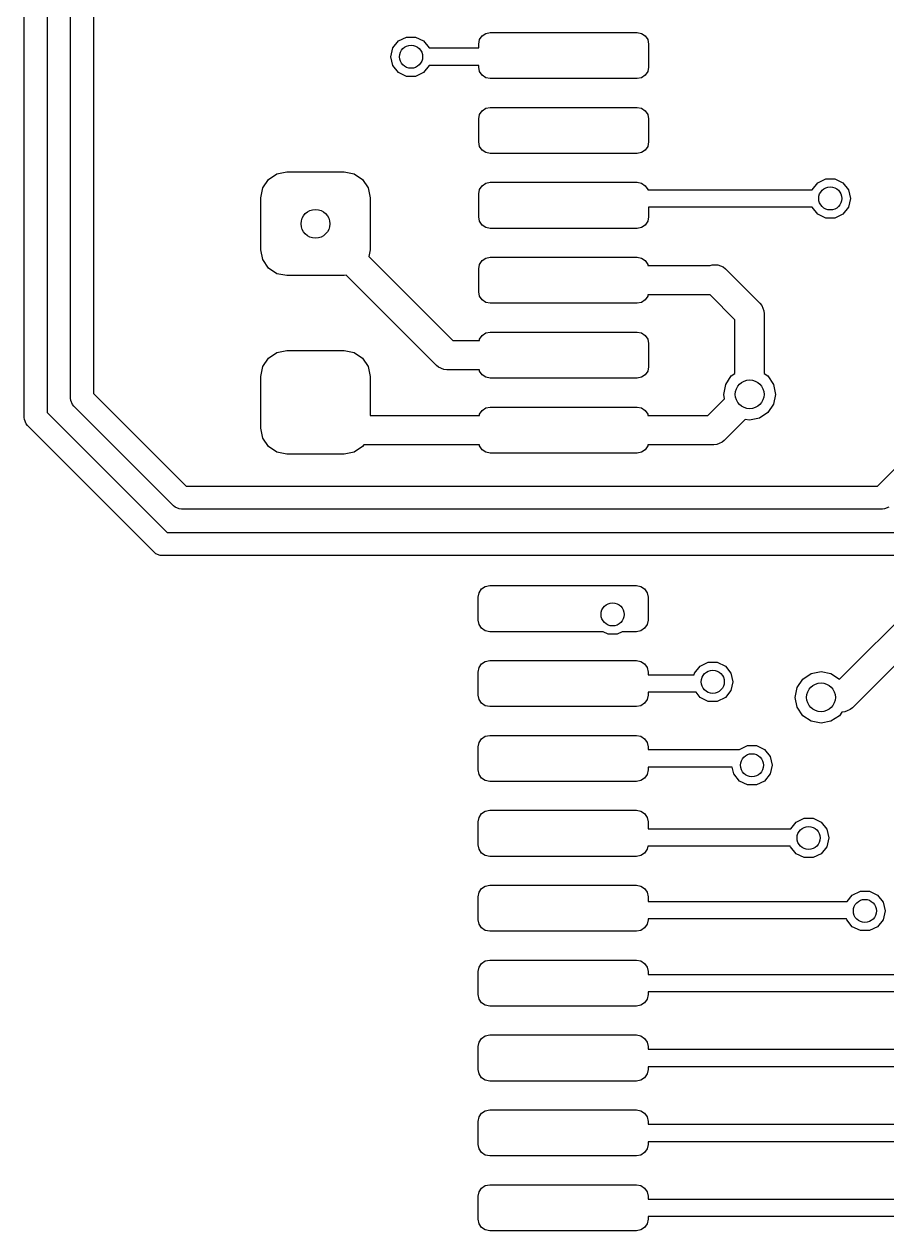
# Model space of a CAD drawing. Extents: x 0.05 to 3.89, y 0.04 to 4.21.
# Drawn here: x 1.563 to 1.8579, y 2.1157 to 2.5281 of the extents above; entities that cross this region are included whole.
import ezdxf

# ---------------------------------------------------------------- set-up
doc = ezdxf.new("R2010")
doc.units = 0
doc.header["$MEASUREMENT"] = 0
doc.layers.add('BLACK', color=7, linetype='CONTINUOUS')

msp = doc.modelspace()

# ---------------------------------------------------------------- linework, layer by layer
at = {"layer": 'BLACK', "linetype": 'CONTINUOUS'}
for p, q in [((1.58674, 2.65577), (1.58674, 2.40191)), ((1.57887, 2.40028), (1.57887, 2.65414)), ((1.56299, 2.3937), (1.56299, 2.64757)), ((1.57087, 2.6492), (1.57087, 2.39533)), ((1.69098, 2.52232), (1.69374, 2.52365)), ((1.69374, 2.52365), (1.69681, 2.52365)), ((1.69681, 2.52365), (1.69957, 2.52232)), ((1.71871, 2.52277), (1.71956, 2.52404)), ((1.71956, 2.52404), (1.72084, 2.5249)), ((1.72084, 2.5249), (1.72234, 2.5252)), ((1.72234, 2.5252), (1.77254, 2.5252)), ((1.77254, 2.5252), (1.77405, 2.5249)), ((1.77405, 2.5249), (1.77532, 2.52404)), ((1.77532, 2.52404), (1.77618, 2.52277)), ((1.68839, 2.51693), (1.68907, 2.51992)), ((1.68907, 2.51992), (1.69098, 2.52232)), ((1.69957, 2.52232), (1.70147, 2.51993)), ((1.70147, 2.51993), (1.71841, 2.51993)), ((1.71841, 2.52126), (1.71871, 2.52277)), ((1.71841, 2.51993), (1.71841, 2.52126)), ((1.77618, 2.52277), (1.77648, 2.52126)), ((1.77648, 2.52126), (1.77648, 2.51339)), ((1.68907, 2.51394), (1.68839, 2.51693)), ((1.69098, 2.51154), (1.68907, 2.51394)), ((1.69374, 2.51021), (1.69098, 2.51154)), ((1.69957, 2.51154), (1.69681, 2.51021)), ((1.70147, 2.51393), (1.69957, 2.51154)), ((1.71841, 2.51393), (1.70147, 2.51393)), ((1.71841, 2.51339), (1.71841, 2.51393)), ((1.71871, 2.51188), (1.71841, 2.51339)), ((1.71956, 2.5106), (1.71871, 2.51188)), ((1.77618, 2.51188), (1.77532, 2.5106)), ((1.77648, 2.51339), (1.77618, 2.51188)), ((1.69681, 2.51021), (1.69374, 2.51021)), ((1.72084, 2.50975), (1.71956, 2.5106)), ((1.72234, 2.50945), (1.72084, 2.50975)), ((1.77254, 2.50945), (1.72234, 2.50945)), ((1.77405, 2.50975), (1.77254, 2.50945)), ((1.77532, 2.5106), (1.77405, 2.50975)), ((1.71956, 2.49845), (1.72084, 2.49931)), ((1.72084, 2.49931), (1.72234, 2.49961)), ((1.72234, 2.49961), (1.77254, 2.49961)), ((1.77254, 2.49961), (1.77405, 2.49931)), ((1.77405, 2.49931), (1.77532, 2.49845)), ((1.71841, 2.49567), (1.71871, 2.49718)), ((1.71841, 2.4878), (1.71841, 2.49567)), ((1.71871, 2.49718), (1.71956, 2.49845)), ((1.77532, 2.49845), (1.77618, 2.49718)), ((1.77618, 2.49718), (1.77648, 2.49567)), ((1.77648, 2.49567), (1.77648, 2.4878)), ((1.71871, 2.48629), (1.71841, 2.4878)), ((1.71956, 2.48501), (1.71871, 2.48629)), ((1.77618, 2.48629), (1.77532, 2.48501)), ((1.77648, 2.4878), (1.77618, 2.48629)), ((1.72084, 2.48416), (1.71956, 2.48501)), ((1.72234, 2.48386), (1.72084, 2.48416)), ((1.77254, 2.48386), (1.72234, 2.48386)), ((1.77405, 2.48416), (1.77254, 2.48386)), ((1.77532, 2.48501), (1.77405, 2.48416)), ((1.64457, 2.47209), (1.64649, 2.47496)), ((1.64649, 2.47496), (1.64937, 2.47688)), ((1.64937, 2.47688), (1.65276, 2.47756)), ((1.65276, 2.47756), (1.67244, 2.47756)), ((1.67244, 2.47756), (1.67583, 2.47688)), ((1.67583, 2.47688), (1.6787, 2.47496)), ((1.6787, 2.47496), (1.68062, 2.47209)), ((1.72084, 2.47372), (1.72234, 2.47402)), ((1.72234, 2.47402), (1.77254, 2.47402)), ((1.77254, 2.47402), (1.77405, 2.47372)), ((1.83238, 2.4715), (1.83429, 2.47389)), ((1.83429, 2.47389), (1.83705, 2.47522)), ((1.83705, 2.47522), (1.84012, 2.47522)), ((1.84012, 2.47522), (1.84288, 2.47389)), ((1.84288, 2.47389), (1.84479, 2.47149)), ((1.6439, 2.4687), (1.64457, 2.47209)), ((1.68062, 2.47209), (1.6813, 2.4687)), ((1.71841, 2.47008), (1.71871, 2.47159)), ((1.71841, 2.4622), (1.71841, 2.47008)), ((1.71871, 2.47159), (1.71956, 2.47286)), ((1.71956, 2.47286), (1.72084, 2.47372)), ((1.77405, 2.47372), (1.77532, 2.47286)), ((1.77532, 2.47286), (1.77618, 2.47159)), ((1.77618, 2.47159), (1.77619, 2.4715)), ((1.77619, 2.4715), (1.83238, 2.4715)), ((1.84479, 2.47149), (1.84547, 2.4685)), ((1.6439, 2.45098), (1.6439, 2.4687)), ((1.6813, 2.4687), (1.6813, 2.45098)), ((1.84547, 2.4685), (1.84479, 2.46551)), ((1.71871, 2.4607), (1.71841, 2.4622)), ((1.77648, 2.4622), (1.77618, 2.4607)), ((1.83238, 2.4655), (1.77648, 2.4655)), ((1.77648, 2.4655), (1.77648, 2.4622)), ((1.83429, 2.46312), (1.83238, 2.4655)), ((1.83705, 2.46179), (1.83429, 2.46312)), ((1.84012, 2.46179), (1.83705, 2.46179)), ((1.84288, 2.46312), (1.84012, 2.46179)), ((1.84479, 2.46551), (1.84288, 2.46312)), ((1.71956, 2.45942), (1.71871, 2.4607)), ((1.72084, 2.45857), (1.71956, 2.45942)), ((1.72234, 2.45827), (1.72084, 2.45857)), ((1.77254, 2.45827), (1.72234, 2.45827)), ((1.77405, 2.45857), (1.77254, 2.45827)), ((1.77532, 2.45942), (1.77405, 2.45857)), ((1.77618, 2.4607), (1.77532, 2.45942)), ((1.64457, 2.44759), (1.6439, 2.45098)), ((1.6813, 2.45098), (1.68084, 2.44867)), ((1.64649, 2.44472), (1.64457, 2.44759)), ((1.68084, 2.44867), (1.70955, 2.41996)), ((1.71841, 2.44449), (1.71871, 2.44599)), ((1.71871, 2.44599), (1.71956, 2.44727)), ((1.71956, 2.44727), (1.72084, 2.44813)), ((1.72084, 2.44813), (1.72234, 2.44843)), ((1.72234, 2.44843), (1.77254, 2.44843)), ((1.77254, 2.44843), (1.77405, 2.44813)), ((1.77405, 2.44813), (1.77532, 2.44727)), ((1.77532, 2.44727), (1.77618, 2.44599)), ((1.77618, 2.44599), (1.77626, 2.44555)), ((1.77626, 2.44555), (1.79752, 2.44555)), ((1.79752, 2.44555), (1.79824, 2.44585)), ((1.79824, 2.44585), (1.80019, 2.44585)), ((1.80019, 2.44585), (1.80199, 2.4451)), ((1.80199, 2.4451), (1.80275, 2.44448)), ((1.64937, 2.4428), (1.64649, 2.44472)), ((1.65276, 2.44213), (1.64937, 2.4428)), ((1.67244, 2.44213), (1.65276, 2.44213)), ((1.67311, 2.44226), (1.67244, 2.44213)), ((1.70394, 2.41143), (1.67311, 2.44226)), ((1.71841, 2.43661), (1.71841, 2.44449)), ((1.80275, 2.44448), (1.81456, 2.43267)), ((1.71871, 2.43511), (1.71841, 2.43661)), ((1.71956, 2.43383), (1.71871, 2.43511)), ((1.72084, 2.43298), (1.71956, 2.43383)), ((1.72234, 2.43268), (1.72084, 2.43298)), ((1.77254, 2.43268), (1.72234, 2.43268)), ((1.77405, 2.43298), (1.77254, 2.43268)), ((1.77532, 2.43383), (1.77405, 2.43298)), ((1.77618, 2.43511), (1.77532, 2.43383)), ((1.77626, 2.43555), (1.77618, 2.43511)), ((1.79754, 2.43555), (1.77626, 2.43555)), ((1.80602, 2.42706), (1.79754, 2.43555)), ((1.81456, 2.43267), (1.81518, 2.43191)), ((1.81518, 2.43191), (1.81518, 2.43191)), ((1.81518, 2.43191), (1.81553, 2.43107)), ((1.81553, 2.43107), (1.81592, 2.43012)), ((1.81592, 2.43012), (1.81593, 2.43011)), ((1.81593, 2.43011), (1.81602, 2.42913)), ((1.81602, 2.42913), (1.81602, 2.40868)), ((1.80602, 2.40868), (1.80602, 2.42706)), ((1.71862, 2.41996), (1.71871, 2.4204)), ((1.71871, 2.4204), (1.71956, 2.42168)), ((1.71956, 2.42168), (1.72084, 2.42253)), ((1.72084, 2.42253), (1.72234, 2.42283)), ((1.72234, 2.42283), (1.77254, 2.42283)), ((1.77254, 2.42283), (1.77405, 2.42253)), ((1.77405, 2.42253), (1.77532, 2.42168)), ((1.77532, 2.42168), (1.77618, 2.4204)), ((1.77618, 2.4204), (1.77648, 2.4189)), ((1.85476, 2.3702), (1.9086, 2.42404)), ((1.64937, 2.41586), (1.65276, 2.41654)), ((1.65276, 2.41654), (1.67244, 2.41654)), ((1.67244, 2.41654), (1.67583, 2.41586)), ((1.70955, 2.41996), (1.71862, 2.41996)), ((1.77648, 2.4189), (1.77648, 2.41102)), ((1.64457, 2.41107), (1.64649, 2.41394)), ((1.64649, 2.41394), (1.64937, 2.41586)), ((1.67583, 2.41586), (1.6787, 2.41394)), ((1.6787, 2.41394), (1.68062, 2.41107)), ((1.6439, 2.40768), (1.64457, 2.41107)), ((1.68062, 2.41107), (1.6813, 2.40768)), ((1.7047, 2.4108), (1.70394, 2.41143)), ((1.7065, 2.41006), (1.7047, 2.4108)), ((1.7047, 2.4108), (1.7047, 2.4108)), ((1.70748, 2.40996), (1.7065, 2.41006)), ((1.71862, 2.40996), (1.70748, 2.40996)), ((1.71871, 2.40952), (1.71862, 2.40996)), ((1.71956, 2.40824), (1.71871, 2.40952)), ((1.72084, 2.40739), (1.71956, 2.40824)), ((1.77532, 2.40824), (1.77405, 2.40739)), ((1.77618, 2.40952), (1.77532, 2.40824)), ((1.77648, 2.41102), (1.77618, 2.40952)), ((1.80476, 2.40784), (1.80602, 2.40868)), ((1.81602, 2.40868), (1.81729, 2.40784)), ((1.6439, 2.38996), (1.6439, 2.40768)), ((1.6813, 2.40768), (1.6813, 2.39437)), ((1.72234, 2.40709), (1.72084, 2.40739)), ((1.77254, 2.40709), (1.72234, 2.40709)), ((1.77405, 2.40739), (1.77254, 2.40709)), ((1.80217, 2.40157), (1.80284, 2.40496)), ((1.80284, 2.40496), (1.80476, 2.40784)), ((1.81729, 2.40784), (1.81921, 2.40496)), ((1.81921, 2.40496), (1.81988, 2.40157)), ((1.57894, 2.39951), (1.57887, 2.40028)), ((1.58674, 2.40191), (1.61844, 2.3702)), ((1.79675, 2.39437), (1.80246, 2.40008)), ((1.80246, 2.40008), (1.80217, 2.40157)), ((1.81988, 2.40157), (1.81921, 2.39818)), ((1.57953, 2.39809), (1.57894, 2.39951)), ((1.58002, 2.39749), (1.57953, 2.39809)), ((1.61403, 2.36348), (1.58002, 2.39749)), ((1.71871, 2.39481), (1.71956, 2.39609)), ((1.71956, 2.39609), (1.72084, 2.39694)), ((1.72084, 2.39694), (1.72234, 2.39724)), ((1.72234, 2.39724), (1.77254, 2.39724)), ((1.77254, 2.39724), (1.77405, 2.39694)), ((1.77405, 2.39694), (1.77532, 2.39609)), ((1.77532, 2.39609), (1.77618, 2.39481)), ((1.81921, 2.39818), (1.81729, 2.39531)), ((1.56307, 2.39293), (1.56299, 2.3937)), ((1.56366, 2.39151), (1.56307, 2.39293)), ((1.56415, 2.39092), (1.56366, 2.39151)), ((1.57087, 2.39533), (1.61187, 2.35433)), ((1.6813, 2.39437), (1.71862, 2.39437)), ((1.71862, 2.39437), (1.71871, 2.39481)), ((1.77618, 2.39481), (1.77626, 2.39437)), ((1.77626, 2.39437), (1.79675, 2.39437)), ((1.80953, 2.39301), (1.80235, 2.38583)), ((1.81102, 2.39272), (1.80953, 2.39301)), ((1.81441, 2.39339), (1.81102, 2.39272)), ((1.81729, 2.39531), (1.81441, 2.39339)), ((1.60745, 2.34761), (1.56415, 2.39092)), ((1.64457, 2.38657), (1.6439, 2.38996)), ((1.64649, 2.3837), (1.64457, 2.38657)), ((1.64937, 2.38178), (1.64649, 2.3837)), ((1.6787, 2.3837), (1.67583, 2.38178)), ((1.67915, 2.38437), (1.6787, 2.3837)), ((1.71862, 2.38437), (1.67915, 2.38437)), ((1.71871, 2.38393), (1.71862, 2.38437)), ((1.71956, 2.38265), (1.71871, 2.38393)), ((1.77618, 2.38393), (1.77532, 2.38265)), ((1.77626, 2.38437), (1.77618, 2.38393)), ((1.79882, 2.38437), (1.77626, 2.38437)), ((1.79979, 2.38447), (1.79882, 2.38437)), ((1.80066, 2.38483), (1.79979, 2.38447)), ((1.79979, 2.38447), (1.79979, 2.38447)), ((1.8016, 2.38521), (1.80066, 2.38483)), ((1.80235, 2.38583), (1.8016, 2.38521)), ((1.8016, 2.38521), (1.8016, 2.38521)), ((1.65276, 2.3811), (1.64937, 2.38178)), ((1.67244, 2.3811), (1.65276, 2.3811)), ((1.67583, 2.38178), (1.67244, 2.3811)), ((1.72084, 2.3818), (1.71956, 2.38265)), ((1.72234, 2.3815), (1.72084, 2.3818)), ((1.77254, 2.3815), (1.72234, 2.3815)), ((1.77405, 2.3818), (1.77254, 2.3815)), ((1.77532, 2.38265), (1.77405, 2.3818)), ((1.84175, 2.30421), (1.91108, 2.37354)), ((1.61844, 2.3702), (1.85476, 2.3702)), ((1.61462, 2.36299), (1.61403, 2.36348)), ((1.61604, 2.36241), (1.61462, 2.36299)), ((1.91668, 2.365), (1.84618, 2.2945)), ((1.85858, 2.36299), (1.85716, 2.36241)), ((1.61681, 2.36233), (1.61604, 2.36241)), ((1.85639, 2.36233), (1.61681, 2.36233)), ((1.85716, 2.36241), (1.85639, 2.36233)), ((1.61187, 2.35433), (1.87238, 2.35433)), ((1.60805, 2.34712), (1.60745, 2.34761)), ((1.60947, 2.34653), (1.60805, 2.34712)), ((1.61024, 2.34646), (1.60947, 2.34653)), ((1.87402, 2.34646), (1.61024, 2.34646)), ((1.71821, 2.33228), (1.71851, 2.33379)), ((1.71851, 2.33379), (1.71936, 2.33507)), ((1.71936, 2.33507), (1.72064, 2.33592)), ((1.72064, 2.33592), (1.72215, 2.33622)), ((1.72215, 2.33622), (1.77234, 2.33622)), ((1.77234, 2.33622), (1.77385, 2.33592)), ((1.77385, 2.33592), (1.77513, 2.33507)), ((1.77513, 2.33507), (1.77598, 2.33379)), ((1.77598, 2.33379), (1.77628, 2.33228)), ((1.71821, 2.32441), (1.71821, 2.33228)), ((1.77628, 2.33228), (1.77628, 2.32441)), ((1.71851, 2.3229), (1.71821, 2.32441)), ((1.71936, 2.32163), (1.71851, 2.3229)), ((1.72064, 2.32077), (1.71936, 2.32163)), ((1.77513, 2.32163), (1.77385, 2.32077)), ((1.77598, 2.3229), (1.77513, 2.32163)), ((1.77628, 2.32441), (1.77598, 2.3229)), ((1.72215, 2.32047), (1.72064, 2.32077)), ((1.76095, 2.32047), (1.72215, 2.32047)), ((1.76264, 2.31966), (1.76095, 2.32047)), ((1.76571, 2.31966), (1.76264, 2.31966)), ((1.76739, 2.32047), (1.76571, 2.31966)), ((1.77234, 2.32047), (1.76739, 2.32047)), ((1.77385, 2.32077), (1.77234, 2.32047)), ((1.71851, 2.3082), (1.71936, 2.30948)), ((1.71936, 2.30948), (1.72064, 2.31033)), ((1.72064, 2.31033), (1.72215, 2.31063)), ((1.72215, 2.31063), (1.77234, 2.31063)), ((1.77234, 2.31063), (1.77385, 2.31033)), ((1.77385, 2.31033), (1.77513, 2.30948)), ((1.77513, 2.30948), (1.77598, 2.3082)), ((1.79413, 2.30873), (1.79689, 2.31006)), ((1.79689, 2.31006), (1.79996, 2.31006)), ((1.79996, 2.31006), (1.80272, 2.30873)), ((1.71821, 2.30669), (1.71851, 2.3082)), ((1.71821, 2.29882), (1.71821, 2.30669)), ((1.77598, 2.3082), (1.77628, 2.30669)), ((1.77628, 2.30669), (1.77628, 2.30576)), ((1.77628, 2.30576), (1.79209, 2.30576)), ((1.79209, 2.30576), (1.79222, 2.30634)), ((1.79222, 2.30634), (1.79413, 2.30873)), ((1.80272, 2.30873), (1.80463, 2.30634)), ((1.80463, 2.30634), (1.80531, 2.30335)), ((1.82917, 2.3043), (1.83204, 2.30622)), ((1.83204, 2.30622), (1.83543, 2.30689)), ((1.83543, 2.30689), (1.83882, 2.30622)), ((1.83882, 2.30622), (1.8417, 2.3043)), ((1.80531, 2.30335), (1.80463, 2.30036)), ((1.82657, 2.29803), (1.82725, 2.30142)), ((1.82725, 2.30142), (1.82917, 2.3043)), ((1.8417, 2.3043), (1.84175, 2.30421)), ((1.71851, 2.29731), (1.71821, 2.29882)), ((1.71936, 2.29603), (1.71851, 2.29731)), ((1.77598, 2.29731), (1.77513, 2.29603)), ((1.77628, 2.29882), (1.77598, 2.29731)), ((1.7927, 2.29976), (1.77628, 2.29976)), ((1.77628, 2.29976), (1.77628, 2.29882)), ((1.79413, 2.29796), (1.7927, 2.29976)), ((1.79689, 2.29663), (1.79413, 2.29796)), ((1.79996, 2.29663), (1.79689, 2.29663)), ((1.80272, 2.29796), (1.79996, 2.29663)), ((1.80463, 2.30036), (1.80272, 2.29796)), ((1.82725, 2.29464), (1.82657, 2.29803)), ((1.72064, 2.29518), (1.71936, 2.29603)), ((1.72215, 2.29488), (1.72064, 2.29518)), ((1.77234, 2.29488), (1.72215, 2.29488)), ((1.77385, 2.29518), (1.77234, 2.29488)), ((1.77513, 2.29603), (1.77385, 2.29518)), ((1.82917, 2.29177), (1.82725, 2.29464)), ((1.84254, 2.29303), (1.8417, 2.29177)), ((1.84264, 2.29303), (1.84254, 2.29303)), ((1.84362, 2.29313), (1.84264, 2.29303)), ((1.84437, 2.29344), (1.84362, 2.29313)), ((1.84362, 2.29313), (1.84362, 2.29313)), ((1.84542, 2.29387), (1.84437, 2.29344)), ((1.84618, 2.2945), (1.84542, 2.29387)), ((1.84542, 2.29387), (1.84542, 2.29387)), ((1.83204, 2.28985), (1.82917, 2.29177)), ((1.83543, 2.28917), (1.83204, 2.28985)), ((1.83882, 2.28985), (1.83543, 2.28917)), ((1.8417, 2.29177), (1.83882, 2.28985)), ((1.71936, 2.28389), (1.72064, 2.28474)), ((1.72064, 2.28474), (1.72215, 2.28504)), ((1.72215, 2.28504), (1.77234, 2.28504)), ((1.77234, 2.28504), (1.77385, 2.28474)), ((1.77385, 2.28474), (1.77513, 2.28389)), ((1.71821, 2.2811), (1.71851, 2.28261)), ((1.71821, 2.27323), (1.71821, 2.2811)), ((1.71851, 2.28261), (1.71936, 2.28389)), ((1.77513, 2.28389), (1.77598, 2.28261)), ((1.77598, 2.28261), (1.77628, 2.2811)), ((1.77628, 2.2811), (1.77628, 2.28017)), ((1.77628, 2.28017), (1.80747, 2.28017)), ((1.80747, 2.28017), (1.80752, 2.28023)), ((1.80752, 2.28023), (1.81028, 2.28156)), ((1.81028, 2.28156), (1.81335, 2.28156)), ((1.81335, 2.28156), (1.81611, 2.28023)), ((1.81611, 2.28023), (1.81802, 2.27783)), ((1.81802, 2.27783), (1.81871, 2.27484)), ((1.71851, 2.27172), (1.71821, 2.27323)), ((1.77628, 2.27323), (1.77598, 2.27172)), ((1.80508, 2.27417), (1.77628, 2.27417)), ((1.77628, 2.27417), (1.77628, 2.27323)), ((1.80561, 2.27185), (1.80508, 2.27417)), ((1.80752, 2.26945), (1.80561, 2.27185)), ((1.81802, 2.27185), (1.81611, 2.26945)), ((1.81871, 2.27484), (1.81802, 2.27185)), ((1.71936, 2.27044), (1.71851, 2.27172)), ((1.72064, 2.26959), (1.71936, 2.27044)), ((1.72215, 2.26929), (1.72064, 2.26959)), ((1.77234, 2.26929), (1.72215, 2.26929)), ((1.77385, 2.26959), (1.77234, 2.26929)), ((1.77513, 2.27044), (1.77385, 2.26959)), ((1.77598, 2.27172), (1.77513, 2.27044)), ((1.81028, 2.26812), (1.80752, 2.26945)), ((1.81335, 2.26812), (1.81028, 2.26812)), ((1.81611, 2.26945), (1.81335, 2.26812)), ((1.71821, 2.25551), (1.71851, 2.25702)), ((1.71821, 2.24764), (1.71821, 2.25551)), ((1.71851, 2.25702), (1.71936, 2.2583)), ((1.71936, 2.2583), (1.72064, 2.25915)), ((1.72064, 2.25915), (1.72215, 2.25945)), ((1.72215, 2.25945), (1.77234, 2.25945)), ((1.77234, 2.25945), (1.77385, 2.25915)), ((1.77385, 2.25915), (1.77513, 2.2583)), ((1.77513, 2.2583), (1.77598, 2.25702)), ((1.77598, 2.25702), (1.77628, 2.25551)), ((1.77628, 2.25551), (1.77628, 2.25315)), ((1.8251, 2.25315), (1.82688, 2.25538)), ((1.82688, 2.25538), (1.82964, 2.25671)), ((1.82964, 2.25671), (1.83271, 2.25671)), ((1.83271, 2.25671), (1.83547, 2.25538)), ((1.83547, 2.25538), (1.83738, 2.25298)), ((1.77628, 2.25315), (1.8251, 2.25315)), ((1.83738, 2.25298), (1.83806, 2.24999)), ((1.71851, 2.24613), (1.71821, 2.24764)), ((1.77618, 2.24715), (1.77598, 2.24613)), ((1.82493, 2.24715), (1.77618, 2.24715)), ((1.82497, 2.247), (1.82493, 2.24715)), ((1.83806, 2.24999), (1.83738, 2.247)), ((1.71936, 2.24485), (1.71851, 2.24613)), ((1.72064, 2.244), (1.71936, 2.24485)), ((1.72215, 2.2437), (1.72064, 2.244)), ((1.77234, 2.2437), (1.72215, 2.2437)), ((1.77385, 2.244), (1.77234, 2.2437)), ((1.77513, 2.24485), (1.77385, 2.244)), ((1.77598, 2.24613), (1.77513, 2.24485)), ((1.82688, 2.24461), (1.82497, 2.247)), ((1.82964, 2.24328), (1.82688, 2.24461)), ((1.83271, 2.24328), (1.82964, 2.24328)), ((1.83547, 2.24461), (1.83271, 2.24328)), ((1.83738, 2.247), (1.83547, 2.24461)), ((1.71821, 2.22992), (1.71851, 2.23143)), ((1.71851, 2.23143), (1.71936, 2.23271)), ((1.71936, 2.23271), (1.72064, 2.23356)), ((1.72064, 2.23356), (1.72215, 2.23386)), ((1.72215, 2.23386), (1.77234, 2.23386)), ((1.77234, 2.23386), (1.77385, 2.23356)), ((1.77385, 2.23356), (1.77513, 2.23271)), ((1.77513, 2.23271), (1.77598, 2.23143)), ((1.77598, 2.23143), (1.77628, 2.22992)), ((1.84612, 2.23045), (1.84888, 2.23178)), ((1.84888, 2.23178), (1.85195, 2.23178)), ((1.85195, 2.23178), (1.85471, 2.23045)), ((1.71821, 2.22205), (1.71821, 2.22992)), ((1.77628, 2.22992), (1.77628, 2.22831)), ((1.77628, 2.22831), (1.84442, 2.22831)), ((1.84442, 2.22831), (1.84612, 2.23045)), ((1.85471, 2.23045), (1.85662, 2.22805)), ((1.85662, 2.22805), (1.85731, 2.22506)), ((1.85731, 2.22506), (1.85662, 2.22207)), ((1.71851, 2.22054), (1.71821, 2.22205)), ((1.71936, 2.21926), (1.71851, 2.22054)), ((1.72064, 2.21841), (1.71936, 2.21926)), ((1.72215, 2.21811), (1.72064, 2.21841)), ((1.77385, 2.21841), (1.77234, 2.21811)), ((1.77513, 2.21926), (1.77385, 2.21841)), ((1.77598, 2.22054), (1.77513, 2.21926)), ((1.77628, 2.22205), (1.77598, 2.22054)), ((1.84415, 2.22231), (1.77628, 2.22231)), ((1.77628, 2.22231), (1.77628, 2.22205)), ((1.84421, 2.22207), (1.84415, 2.22231)), ((1.84612, 2.21967), (1.84421, 2.22207)), ((1.84888, 2.21834), (1.84612, 2.21967)), ((1.85195, 2.21834), (1.84888, 2.21834)), ((1.85471, 2.21967), (1.85195, 2.21834)), ((1.85662, 2.22207), (1.85471, 2.21967)), ((1.77234, 2.21811), (1.72215, 2.21811)), ((1.71851, 2.20584), (1.71936, 2.20711)), ((1.71936, 2.20711), (1.72064, 2.20797)), ((1.72064, 2.20797), (1.72215, 2.20827)), ((1.72215, 2.20827), (1.77234, 2.20827)), ((1.77234, 2.20827), (1.77385, 2.20797)), ((1.77385, 2.20797), (1.77513, 2.20711)), ((1.77513, 2.20711), (1.77598, 2.20584)), ((1.71821, 2.20433), (1.71851, 2.20584)), ((1.71821, 2.19646), (1.71821, 2.20433)), ((1.77598, 2.20584), (1.77628, 2.20433)), ((1.77628, 2.20433), (1.77628, 2.20339)), ((1.77628, 2.20339), (1.86369, 2.20339)), ((1.71851, 2.19495), (1.71821, 2.19646)), ((1.71936, 2.19367), (1.71851, 2.19495)), ((1.72064, 2.19282), (1.71936, 2.19367)), ((1.77513, 2.19367), (1.77385, 2.19282)), ((1.77598, 2.19495), (1.77513, 2.19367)), ((1.77628, 2.19646), (1.77598, 2.19495)), ((1.86345, 2.19739), (1.77628, 2.19739)), ((1.77628, 2.19739), (1.77628, 2.19646)), ((1.72215, 2.19252), (1.72064, 2.19282)), ((1.77234, 2.19252), (1.72215, 2.19252)), ((1.77385, 2.19282), (1.77234, 2.19252)), ((1.71851, 2.18025), (1.71936, 2.18152)), ((1.71936, 2.18152), (1.72064, 2.18238)), ((1.72064, 2.18238), (1.72215, 2.18268)), ((1.72215, 2.18268), (1.77234, 2.18268)), ((1.77234, 2.18268), (1.77385, 2.18238)), ((1.77385, 2.18238), (1.77513, 2.18152)), ((1.77513, 2.18152), (1.77598, 2.18025)), ((1.71821, 2.17874), (1.71851, 2.18025)), ((1.71821, 2.17087), (1.71821, 2.17874)), ((1.77598, 2.18025), (1.77628, 2.17874)), ((1.77628, 2.17874), (1.77628, 2.1778)), ((1.77628, 2.1778), (1.88236, 2.1778)), ((1.71851, 2.16936), (1.71821, 2.17087)), ((1.71936, 2.16808), (1.71851, 2.16936)), ((1.77598, 2.16936), (1.77513, 2.16808)), ((1.77628, 2.17087), (1.77598, 2.16936)), ((1.88254, 2.1718), (1.77628, 2.1718)), ((1.77628, 2.1718), (1.77628, 2.17087)), ((1.72064, 2.16723), (1.71936, 2.16808)), ((1.72215, 2.16693), (1.72064, 2.16723)), ((1.77234, 2.16693), (1.72215, 2.16693)), ((1.77385, 2.16723), (1.77234, 2.16693)), ((1.77513, 2.16808), (1.77385, 2.16723)), ((1.71936, 2.15593), (1.72064, 2.15679)), ((1.72064, 2.15679), (1.72215, 2.15709)), ((1.72215, 2.15709), (1.77234, 2.15709)), ((1.77234, 2.15709), (1.77385, 2.15679)), ((1.77385, 2.15679), (1.77513, 2.15593)), ((1.71821, 2.15315), (1.71851, 2.15466)), ((1.71821, 2.14528), (1.71821, 2.15315)), ((1.71851, 2.15466), (1.71936, 2.15593)), ((1.77513, 2.15593), (1.77598, 2.15466)), ((1.77598, 2.15466), (1.77628, 2.15315)), ((1.77628, 2.15315), (1.77628, 2.15221)), ((1.77628, 2.15221), (1.90256, 2.15221)), ((1.71851, 2.14377), (1.71821, 2.14528)), ((1.77628, 2.14528), (1.77598, 2.14377)), ((1.90455, 2.14621), (1.77628, 2.14621)), ((1.77628, 2.14621), (1.77628, 2.14528)), ((1.71936, 2.14249), (1.71851, 2.14377)), ((1.72064, 2.14164), (1.71936, 2.14249)), ((1.72215, 2.14134), (1.72064, 2.14164)), ((1.77234, 2.14134), (1.72215, 2.14134)), ((1.77385, 2.14164), (1.77234, 2.14134)), ((1.77513, 2.14249), (1.77385, 2.14164)), ((1.77598, 2.14377), (1.77513, 2.14249)), ((1.71821, 2.12756), (1.71851, 2.12907)), ((1.71821, 2.11969), (1.71821, 2.12756)), ((1.71851, 2.12907), (1.71936, 2.13034)), ((1.71936, 2.13034), (1.72064, 2.1312)), ((1.72064, 2.1312), (1.72215, 2.1315)), ((1.72215, 2.1315), (1.77234, 2.1315)), ((1.77234, 2.1315), (1.77385, 2.1312)), ((1.77385, 2.1312), (1.77513, 2.13034)), ((1.77513, 2.13034), (1.77598, 2.12907)), ((1.77598, 2.12907), (1.77628, 2.12756)), ((1.77628, 2.12756), (1.77628, 2.12662)), ((1.77628, 2.12662), (1.88427, 2.12662)), ((1.71851, 2.11818), (1.71821, 2.11969)), ((1.77628, 2.11969), (1.77598, 2.11818)), ((1.8852, 2.12062), (1.77628, 2.12062)), ((1.77628, 2.12062), (1.77628, 2.11969)), ((1.71936, 2.1169), (1.71851, 2.11818)), ((1.72064, 2.11605), (1.71936, 2.1169)), ((1.72215, 2.11575), (1.72064, 2.11605)), ((1.77234, 2.11575), (1.72215, 2.11575)), ((1.77385, 2.11605), (1.77234, 2.11575)), ((1.77513, 2.1169), (1.77385, 2.11605)), ((1.77598, 2.11818), (1.77513, 2.1169))]:
    msp.add_line(p, q, dxfattribs=at)
at = {"layer": 'BLACK'}
for centre, radius in [((1.69528, 2.51693), 0.00394), ((1.83858, 2.4685), 0.00394), ((1.6626, 2.45984), 0.00492), ((1.81102, 2.40157), 0.00492), ((1.76417, 2.32638), 0.00394), ((1.79843, 2.30335), 0.00394), ((1.83543, 2.29803), 0.00492), ((1.81182, 2.27484), 0.00394), ((1.83117, 2.24999), 0.00394), ((1.85042, 2.22506), 0.00394)]:
    msp.add_circle(centre, radius, dxfattribs=at)

doc.saveas('drawing.dxf')
